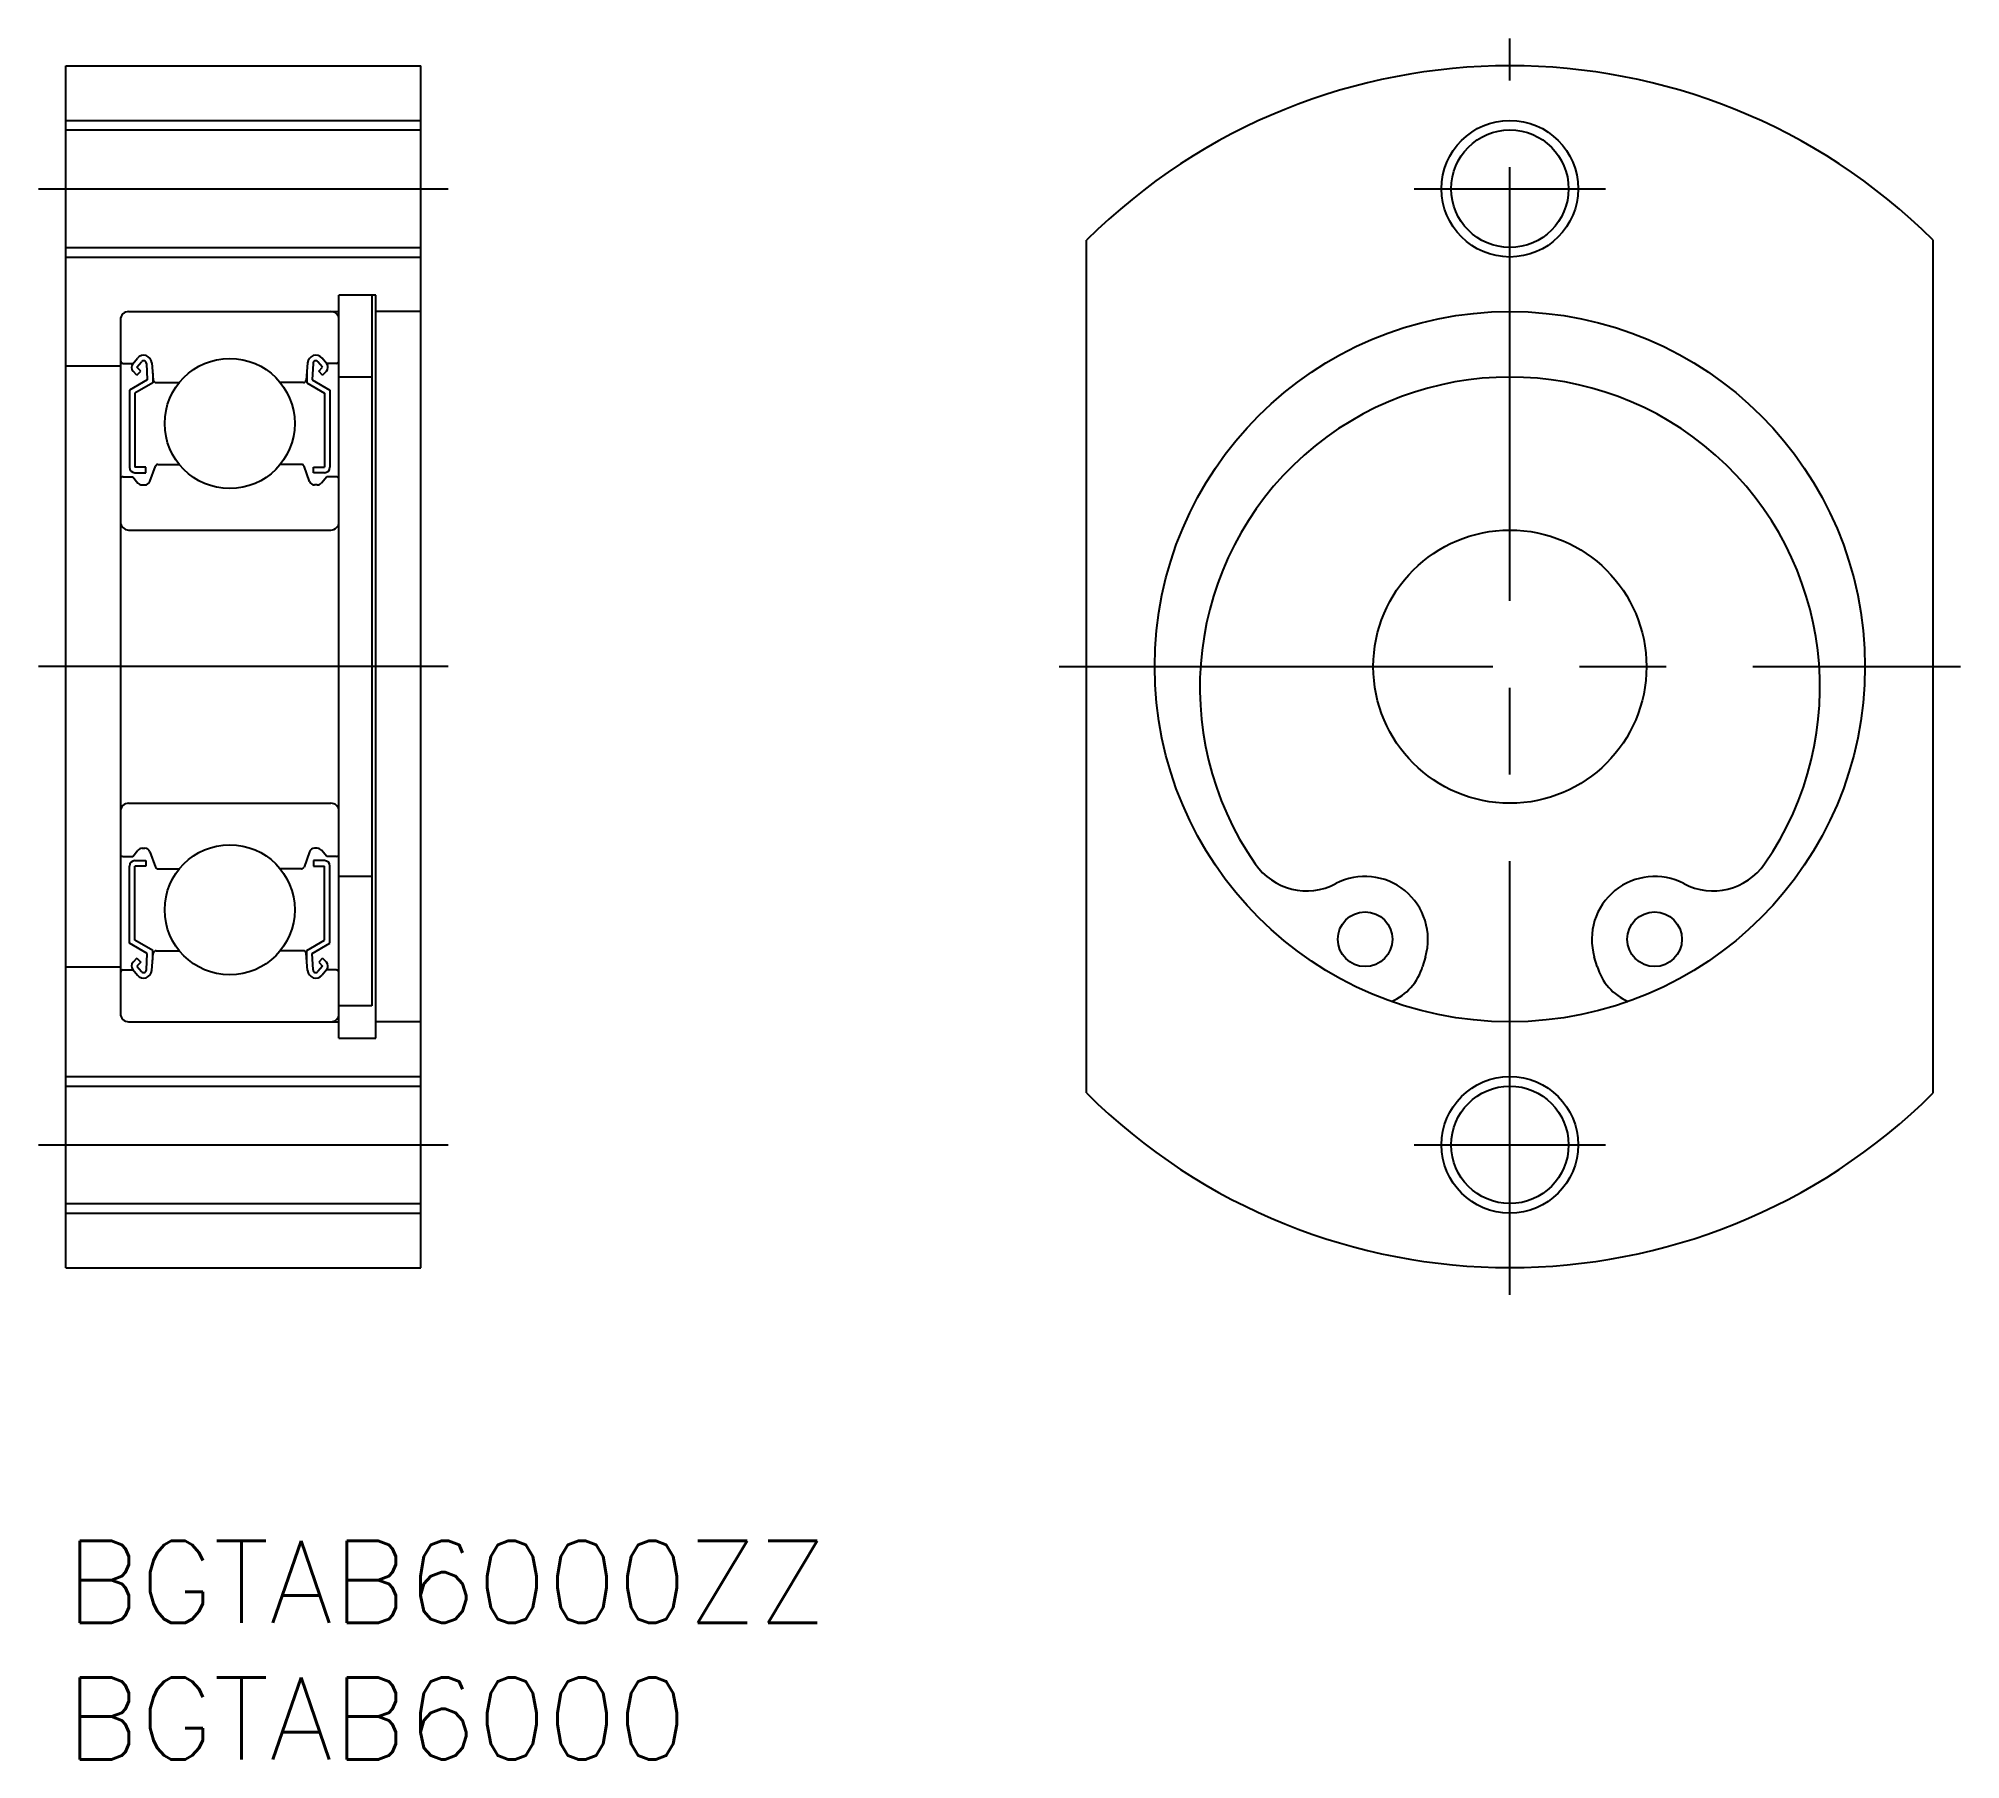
# Model space of a CAD drawing. Extents: x -1 to 69.4, y -8 to 55.
import ezdxf

# ---------------------------------------------------------------- set-up
doc = ezdxf.new("R2010")
doc.units = 0
doc.header["$LTSCALE"] = 0.5
doc.linetypes.add('CENTER', pattern=[50.8, 31.75, -6.35, 6.35, -6.35])
for name, color, linetype in [('MSM_CENTER', 1, 'CENTER'), ('MSM_CONTINUOUS', 7, 'CONTINUOUS'), ('MSM_NARROW', 5, 'CONTINUOUS'), ('MSM_PART_NUMBER', 7, 'CONTINUOUS')]:
    doc.layers.add(name, color=color, linetype=linetype)
doc.styles.get("Standard").update_dxf_attribs({"font": 'txt.shx', "height": 3, "bigfont": 'bigfont.shx'})

# ---------------------------------------------------------------- blocks, each defined once
blk = doc.blocks.new('*U4')
at = {"layer": 'MSM_PART_NUMBER'}
blk.add_text('BGTAB6000ZZ', height=3, dxfattribs=at).set_placement((0, -3))
blk = doc.blocks.new('*U5')
at = {"layer": 'MSM_PART_NUMBER'}
blk.add_text('BGTAB6000', height=3, dxfattribs=at).set_placement((0, -8))

msp = doc.modelspace()

# ---------------------------------------------------------------- linework, layer by layer
at = {"layer": 'MSM_CENTER'}
for p, q in [((52.87, 9.009), (52.87, 55)), ((-1, 49.5), (14, 49.5)), ((49.37, 49.5), (56.37, 49.5)), ((14, 32.005), (-1, 32.005)), ((36.37, 32.005), (69.37, 32.005)), ((-1, 14.5), (14, 14.5)), ((49.37, 14.5), (56.37, 14.5))]:
    msp.add_line(p, q, dxfattribs=at)
at = {"layer": 'MSM_CONTINUOUS'}
for p, q in [((0, 54), (13, 54)), ((0, 10), (0, 54)), ((13, 10), (13, 54)), ((0, 51.65), (13, 51.65)), ((0, 47.35), (13, 47.35)), ((37.37, 16.399), (37.37, 47.611)), ((68.37, 16.399), (68.37, 47.611)), ((10.003, 18.405), (10.003, 45.605)), ((11.353, 45.605, -0.1), (10.003, 45.605, -0.1)), ((11.203, 45.605), (11.203, 19.593)), ((11.353, 18.405, -0.1), (11.353, 45.605, -0.1)), ((2.003, 44.705), (2.003, 19.305)), ((2.303, 45.005), (10.003, 45.005)), ((13.003, 45.005), (11.353, 45.005)), ((2.003, 43.005), (0, 43.005)), ((2.103, 43.105), (2.463, 43.105)), ((2.451, 43.091), (2.622, 43.295)), ((2.605, 42.963), (2.775, 43.165)), ((2.746, 42.822), (2.605, 42.963)), ((2.951, 43.106), (2.984, 42.506)), ((3.151, 43.129), (3.206, 42.496)), ((8.854, 43.129), (8.8, 42.496)), ((9.054, 43.106), (9.022, 42.506)), ((9.401, 42.963), (9.231, 43.165)), ((9.26, 42.822), (9.401, 42.963)), ((9.554, 43.091), (9.384, 43.295)), ((9.903, 43.105), (9.543, 43.105)), ((2.984, 42.506), (2.334, 42.13)), ((2.605, 42.68), (2.463, 42.821)), ((3.184, 42.39), (2.534, 42.015)), ((2.605, 42.68), (2.746, 42.822)), ((3.184, 42.751), (3.184, 42.39)), ((3.305, 42.405), (4.153, 42.405)), ((8.7, 42.405), (7.852, 42.405)), ((8.822, 42.751), (8.822, 42.39)), ((8.822, 42.39), (9.472, 42.015)), ((9.022, 42.506), (9.672, 42.13)), ((9.401, 42.68), (9.26, 42.822)), ((9.401, 42.68), (9.542, 42.821)), ((11.203, 42.605, -0.1), (10.003, 42.605, -0.1)), ((2.334, 42.13), (2.334, 39.305)), ((2.534, 42.015), (2.534, 39.305)), ((9.472, 42.015), (9.472, 39.305)), ((9.672, 42.13), (9.672, 39.305)), ((2.103, 38.955), (2.453, 38.955)), ((2.453, 38.955), (2.644, 38.726)), ((2.934, 39.305), (2.534, 39.305)), ((2.534, 39.105), (2.934, 39.105)), ((2.934, 39.105), (2.934, 39.305)), ((3.082, 38.786), (3.283, 39.339)), ((3.377, 39.405), (4.153, 39.405)), ((8.629, 39.405), (7.852, 39.405)), ((8.924, 38.786), (8.723, 39.339)), ((9.072, 39.105), (9.072, 39.305)), ((9.072, 39.305), (9.472, 39.305)), ((9.472, 39.105), (9.072, 39.105)), ((9.553, 38.955), (9.361, 38.726)), ((9.903, 38.955), (9.553, 38.955)), ((2.798, 38.655), (2.894, 38.655)), ((9.208, 38.655), (9.112, 38.655)), ((2.303, 37.005), (9.703, 37.005)), ((2.303, 27.005), (9.703, 27.005)), ((2.798, 25.355), (2.894, 25.355)), ((9.208, 25.355), (9.112, 25.355)), ((2.103, 25.055), (2.453, 25.055)), ((2.334, 21.88), (2.334, 24.705)), ((2.453, 25.055), (2.644, 25.283)), ((2.534, 24.905), (2.934, 24.905)), ((2.534, 21.995), (2.534, 24.705)), ((2.934, 24.705), (2.534, 24.705)), ((2.934, 24.905), (2.934, 24.705)), ((3.082, 25.223), (3.283, 24.671)), ((8.924, 25.223), (8.723, 24.671)), ((9.072, 24.905), (9.072, 24.705)), ((9.472, 24.905), (9.072, 24.905)), ((9.072, 24.705), (9.472, 24.705)), ((9.553, 25.055), (9.361, 25.283)), ((9.472, 21.995), (9.472, 24.705)), ((9.903, 25.055), (9.553, 25.055)), ((9.672, 21.88), (9.672, 24.705)), ((3.377, 24.605), (4.153, 24.605)), ((8.629, 24.605), (7.852, 24.605)), ((11.203, 24.325, -0.1), (10.003, 24.325, -0.1)), ((2.984, 21.504), (2.334, 21.88)), ((3.184, 21.62), (2.534, 21.995)), ((8.822, 21.62), (9.472, 21.995)), ((9.022, 21.504), (9.672, 21.88)), ((2.605, 21.33), (2.463, 21.188)), ((2.605, 21.33), (2.746, 21.188)), ((2.746, 21.188), (2.605, 21.047)), ((2.951, 20.903), (2.984, 21.504)), ((3.151, 20.881), (3.206, 21.513)), ((3.184, 21.259), (3.184, 21.62)), ((3.305, 21.605), (4.153, 21.605)), ((8.7, 21.605), (7.852, 21.605)), ((8.854, 20.881), (8.8, 21.513)), ((8.822, 21.259), (8.822, 21.62)), ((9.054, 20.903), (9.022, 21.504)), ((9.401, 21.33), (9.26, 21.188)), ((9.26, 21.188), (9.401, 21.047)), ((9.401, 21.33), (9.542, 21.188)), ((49.778, 21.382), (49.677, 21.034)), ((56.063, 21.034), (55.961, 21.382)), ((2.003, 21.005), (0, 21.005)), ((2.103, 20.905), (2.463, 20.905)), ((2.451, 20.919), (2.622, 20.714)), ((2.605, 21.047), (2.775, 20.844)), ((9.401, 21.047), (9.231, 20.844)), ((9.554, 20.919), (9.384, 20.714)), ((9.903, 20.905), (9.543, 20.905)), ((2.303, 19.005), (10.003, 19.005)), ((11.203, 19.593, -0.1), (10.003, 19.593, -0.1)), ((13.003, 19.005), (11.353, 19.005)), ((10.003, 18.405, -0.1), (11.353, 18.405, -0.1)), ((0, 16.65), (13, 16.65)), ((0, 12.35), (13, 12.35)), ((0, 10), (13, 10))]:
    msp.add_line(p, q, dxfattribs=at)
for centre, radius in [((52.87, 49.5), 2.15), ((52.87, 32.005), 13), ((6.003, 40.905), 2.381), ((52.87, 32.005), 5), ((6.003, 23.105), 2.381), ((47.57, 22.025), 1), ((58.17, 22.025), 1), ((52.87, 14.5), 2.15)]:
    msp.add_circle(centre, radius, dxfattribs=at)
for centre, radius, start, end in [((52.87, 32.005), 21.995, 45.1949, 134.8051), ((2.303, 44.705), 0.3, 90, 180), ((9.703, 44.705), 0.3, 0, 90), ((2.103, 43.205), 0.1, 180, 270), ((2.605, 42.963), 0.2, 140.13695, 225.00202), ((2.852, 43.103), 0.3, 4.93539, 140.13695), ((2.851, 43.101), 0.1, 3.10166, 139.95027), ((9.153, 43.103), 0.3, 39.86305, 175.06461), ((9.154, 43.101), 0.1, 40.04973, 176.89834), ((9.401, 42.963), 0.2, 314.99798, 39.86305), ((9.903, 43.205), 0.1, 270, 0), ((3.305, 42.505), 0.1, 184.93539, 270), ((8.7, 42.505), 0.1, 270, 355.06461), ((52.87, 31.255), 11.35, 325.26437, 214.73563), ((2.103, 38.855), 0.1, 90, 180.81025), ((2.534, 39.305), 0.2, 180, 270), ((2.798, 38.855), 0.2, 219.97618, 270), ((2.894, 38.855), 0.2, 270, 339.99156), ((3.377, 39.305), 0.1, 90, 159.99156), ((8.629, 39.305), 0.1, 20.00844, 90), ((9.112, 38.855), 0.2, 200.00844, 270), ((9.208, 38.855), 0.2, 270, 320.02382), ((9.472, 39.305), 0.2, 270, 0), ((9.903, 38.855), 0.1, 359.18975, 90), ((2.303, 37.305), 0.3, 180, 270), ((9.703, 37.305), 0.3, 270, 0), ((2.303, 26.705), 0.3, 90, 180), ((9.703, 26.705), 0.3, 0, 90), ((2.798, 25.155), 0.2, 90, 140.02382), ((2.894, 25.155), 0.2, 20.00844, 90), ((9.112, 25.155), 0.2, 90, 159.99156), ((9.208, 25.155), 0.2, 39.97618, 90), ((2.103, 25.155), 0.1, 179.18975, 270), ((2.534, 24.705), 0.2, 90, 180), ((3.377, 24.705), 0.1, 200.00844, 270), ((8.629, 24.705), 0.1, 270, 339.99156), ((9.472, 24.705), 0.2, 0, 90), ((9.903, 25.155), 0.1, 270, 0.81025), ((45.433, 26.098), 2.3, 214.73563, 297.68488), ((60.307, 26.098), 2.3, 242.31512, 325.26438), ((47.57, 22.025), 2.3, 343.77291, 117.68488), ((58.17, 22.025), 2.3, 62.31512, 196.22709), ((2.605, 21.047), 0.2, 134.99798, 219.86305), ((3.305, 21.505), 0.1, 90, 175.06461), ((8.7, 21.505), 0.1, 4.93539, 90), ((9.401, 21.047), 0.2, 320.13695, 45.00202), ((2.103, 20.805), 0.1, 90, 180), ((2.852, 20.906), 0.3, 219.86305, 355.06461), ((2.851, 20.909), 0.1, 220.04973, 356.89834), ((9.153, 20.906), 0.3, 184.93539, 320.13695), ((9.154, 20.909), 0.1, 183.10166, 319.95027), ((9.903, 20.805), 0.1, 0, 90), ((47.756, 21.593), 2, 292.84658, 343.77291), ((57.983, 21.593), 2, 196.22709, 247.15342), ((2.303, 19.305), 0.3, 180, 270), ((9.703, 19.305), 0.3, 270, 0), ((52.87, 32.005), 21.995, 225.1949, 314.8051)]:
    msp.add_arc(centre, radius, start, end, dxfattribs=at)
at = {"layer": 'MSM_NARROW'}
for p, q in [((0, 52), (13, 52)), ((0, 47), (13, 47)), ((0, 17), (13, 17)), ((0, 12), (13, 12))]:
    msp.add_line(p, q, dxfattribs=at)
for centre in [(52.87, 49.5), (52.87, 14.5)]:
    msp.add_circle(centre, 2.5, dxfattribs=at)

# ---------------------------------------------------------------- block references
at = {"layer": 'MSM_CONTINUOUS'}
for name in ['*U4', '*U5']:
    msp.add_blockref(name, (0, 0), dxfattribs=at)

doc.saveas('drawing.dxf')
